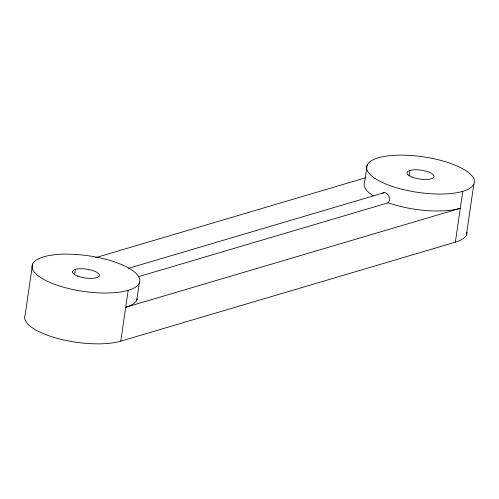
<?xml version="1.0" encoding="UTF-8"?>
<svg xmlns="http://www.w3.org/2000/svg" width="499" height="499" viewBox="0 0 499 499"><rect width="100%" height="100%" fill="white"/><g stroke="black" fill="none" stroke-linecap="round" stroke-linejoin="round"><path stroke-width="0.75" d="M32.578 264.027L25.162 314.85A54.422 17.989 8.3 0 0 57.123 338.303A54.422 17.989 8.3 0 0 120.777 341.154L455.356 242.165A54.422 17.989 8.3 0 0 466.995 232.341M74.563 274.787L75.349 269.391M120.777 341.154L128.187 290.331M136.782 300.08L139.252 283.139A54.422 17.989 8.3 0 0 66.036 254.128A54.422 17.989 8.3 0 0 52.457 283.482A54.422 17.989 8.3 0 0 139.252 283.139M367.158 165.038L364.688 181.979A54.422 17.989 8.3 0 0 373.296 195.87M409.143 175.798L409.929 170.409M455.356 242.165L462.773 191.342M466.422 234.973L473.838 184.15A54.422 17.989 8.3 0 0 400.616 155.139A54.422 17.989 8.3 0 0 387.043 184.493A54.422 17.989 8.3 0 0 473.838 184.15M95.689 257.646L365.299 177.881M128.424 268.35L384.168 192.689M138.317 276.727L388.091 202.831A5.67 4.348 73.5 0 0 388.565 195.514A5.67 4.348 73.5 0 0 382.639 193.169M387.91 202.688A54.422 17.989 8.3 0 0 460.303 208.283L125.717 307.272A54.422 17.989 8.3 0 0 137.219 298.789M77.551 276.053A13.604 4.497 8.3 0 0 99.251 275.972A13.604 4.497 8.3 0 0 80.944 268.718A13.604 4.497 8.3 0 0 77.551 276.053M412.137 177.07A13.604 4.497 8.3 0 0 433.837 176.983A13.604 4.497 8.3 0 0 415.53 169.729A13.604 4.497 8.3 0 0 412.137 177.07"/></g></svg>
